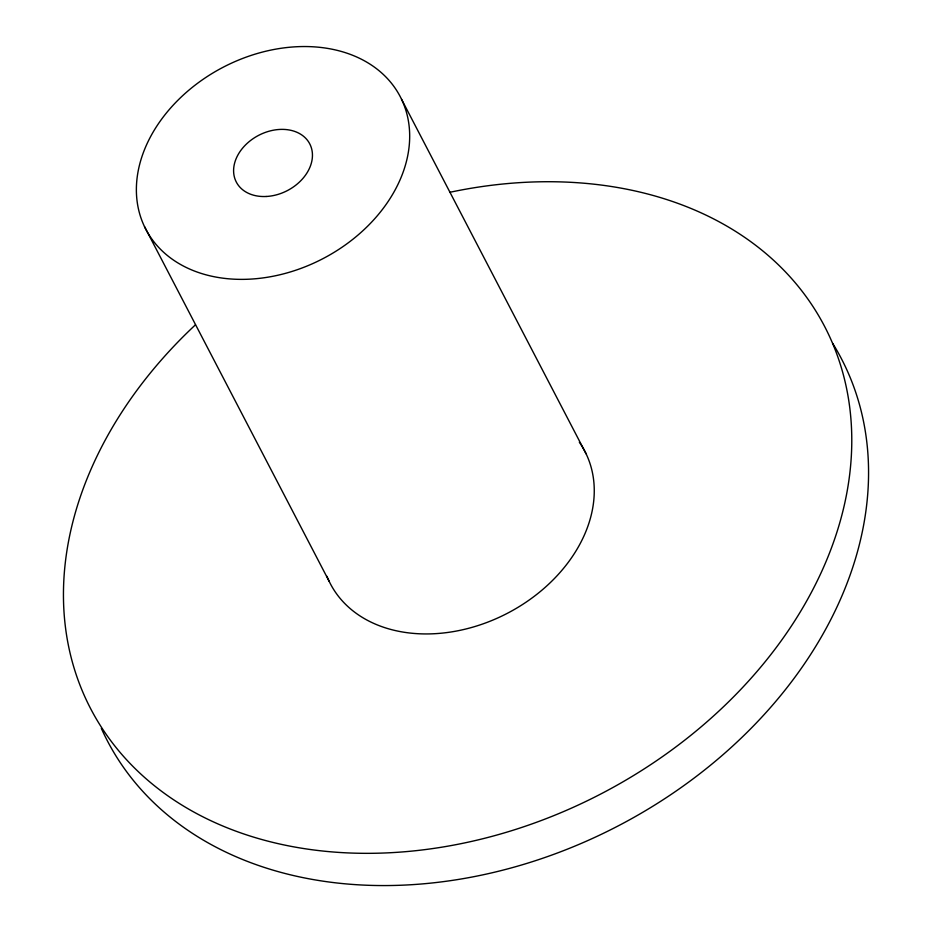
<?xml version="1.0" encoding="UTF-8"?>
<svg xmlns="http://www.w3.org/2000/svg" width="932" height="932" viewBox="0 0 932 932"><rect width="100%" height="100%" fill="white"/><g stroke="black" fill="none" stroke-linecap="round" stroke-linejoin="round"><path stroke-width="1.4" d="M401.529 99.246A143.446 107.926 -27.5 0 1 249.042 279.192A143.446 107.926 -27.5 0 1 168.517 110.43A143.446 107.926 -27.5 0 1 401.529 99.246L586.112 453.826M144.53 226.662L329.113 581.23M832.707 343.407A413.773 311.335 -27.5 0 1 620.339 824.773A413.773 311.335 -27.5 0 1 101.332 728.335M450.121 192.237A413.773 311.335 -27.5 0 1 837.67 529.772A413.773 311.335 -27.5 0 1 249.636 835.876A413.773 311.335 -27.5 0 1 195.452 324.814M579.331 442.199A143.446 107.926 -27.5 0 1 508.872 612.51A143.446 107.926 -27.5 0 1 326.957 576.302M266.109 196.489A41.381 31.129 -27.5 0 0 310.1 144.577A41.381 31.129 -27.5 0 0 242.879 147.804A41.381 31.129 -27.5 0 0 266.109 196.489"/></g></svg>
